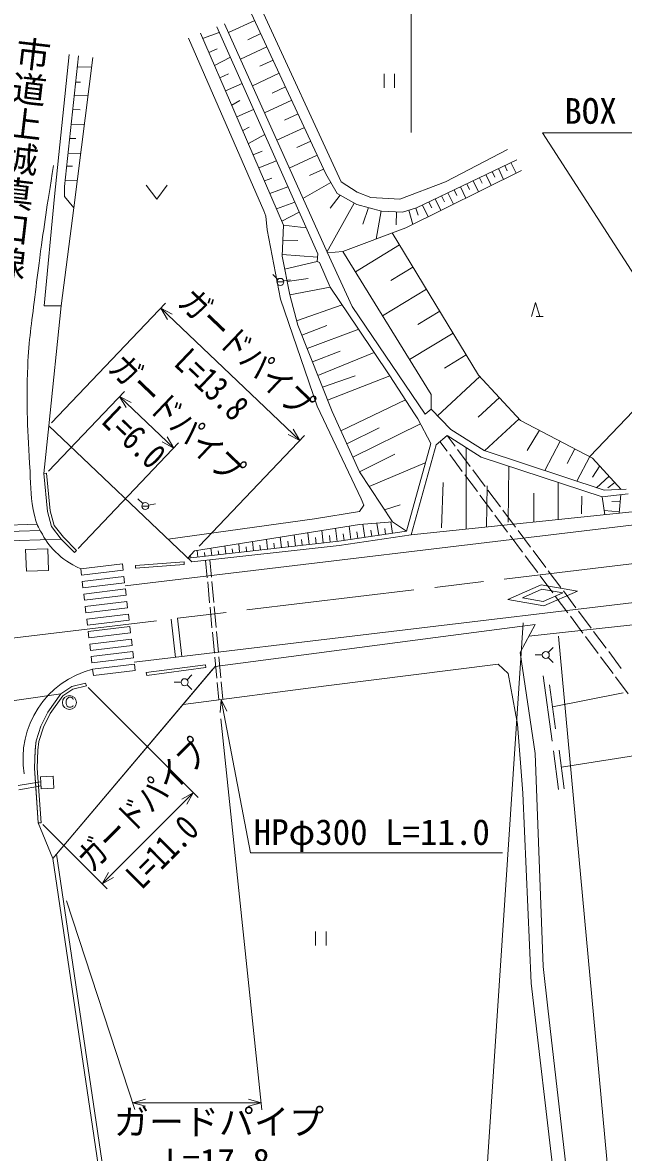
# Model space of a CAD drawing. Units: millimetres, scale not verified. Extents: x 40000 to 680000, y 20000 to 380000.
# Drawn here: x 498133 to 541020, y 258945 to 339564 of the extents above; entities that cross this region are included whole.
import ezdxf
from ezdxf.enums import TextEntityAlignment as Align

# ---------------------------------------------------------------- set-up
doc = ezdxf.new("R2010")
doc.units = ezdxf.units.MM
doc.header["$LTSCALE"] = 1000
doc.linetypes.add('CHAIN', pattern=[18.5, 12, -1.5, 3.5, -1.5])
for name, color, linetype, lineweight in [('M-BGD', 7, 'Continuous', 13), ('M-BMK', 2, 'CHAIN', 13), ('M-BMK-OTRS', 5, 'Continuous', 13), ('M-STR-HTXT', 7, 'Continuous', 13), ('M-STR-STRC', 7, 'Continuous', 13), ('M-WORK', 1, 'Continuous', 13)]:
    doc.layers.add(name, color=color, linetype=linetype, lineweight=lineweight)
doc.styles.add('@ＭＳ ゴシック', font='')
doc.styles.add('ＭＳ ゴシック', font='')
doc.styles.get('@ＭＳ ゴシック').set_extended_font_data('@MS Gothic')
doc.styles.get('ＭＳ ゴシック').set_extended_font_data('MS Gothic')

msp = doc.modelspace()

# ---------------------------------------------------------------- linework, layer by layer
at = {"layer": 'M-BGD'}
for p, q in [((514460, 340247), (519775, 328782)), ((512545, 339486), (519887, 323126)), ((514706, 339717), (512831, 338849)), ((510821, 338801), (513293, 333156)), ((510985, 338426), (512173, 338867)), ((511995, 339268), (519201, 323061)), ((515140, 338780), (514203, 338346)), ((515575, 337843), (513677, 336963)), ((501452, 337280), (500421, 327150)), ((502114, 337204), (501127, 327873)), ((503155, 337084), (501786, 326338)), ((511424, 337422), (512020, 337695)), ((511832, 336492), (512962, 337092)), ((502029, 336405), (503067, 336388)), ((516015, 336894), (515066, 336454)), ((512208, 335633), (512833, 335905)), ((516454, 335946), (514534, 335055)), ((523942, 335912), (523942, 334912)), ((524692, 334912), (524692, 335912)), ((501915, 335322), (502273, 335313)), ((512614, 334705), (513797, 335214)), ((516899, 334985), (515939, 334540)), ((501812, 334351), (502806, 334342)), ((513062, 333683), (513640, 334015)), ((517345, 334025), (515400, 333124)), ((501708, 333373), (502247, 333347)), ((513293, 333156), (516767, 325102)), ((513433, 332831), (514622, 333359)), ((517795, 333053), (516823, 332602)), ((501597, 332321), (502544, 332286)), ((513847, 331871), (514295, 332095)), ((514248, 330941), (515416, 331574)), ((518246, 332081), (516278, 331169)), ((501488, 331290), (501943, 331288)), ((501943, 331288), (501488, 331290)), ((518702, 331097), (517718, 330641)), ((501379, 330256), (502282, 330227)), ((514598, 330129), (515228, 330381)), ((519158, 330113), (517166, 329189)), ((526261, 326338), (533406, 329783)), ((501280, 329326), (501691, 329322)), ((514996, 329208), (516246, 329707)), ((519620, 329117), (518624, 328655)), ((525479, 324908), (533748, 329017)), ((531644, 328933), (531832, 328543)), ((532094, 329150), (532466, 328380)), ((532545, 329367), (532730, 328982)), ((532995, 329584), (533361, 328825)), ((501171, 328294), (502033, 328274)), ((515398, 328275), (515934, 328465)), ((520139, 328151), (518148, 327002)), ((519775, 328782), (520594, 327362)), ((530293, 328282), (530675, 327490)), ((530743, 328499), (530934, 328103)), ((531194, 328716), (531570, 327935)), ((501127, 327873), (501127, 327150)), ((506963, 327964), (507713, 326964)), ((507713, 326964), (508463, 327964)), ((515790, 327366), (517078, 327836)), ((520594, 327362), (521981, 326590)), ((528491, 327413), (528883, 326600)), ((528941, 327631), (529138, 327224)), ((529392, 327848), (529779, 327045)), ((529842, 328065), (530036, 327663)), ((501786, 326338), (501127, 327150)), ((516262, 326272), (517560, 326752)), ((521807, 326687), (519860, 323187)), ((520802, 327246), (520089, 326331)), ((521981, 326590), (523759, 326120)), ((526689, 326545), (527092, 325709)), ((527140, 326762), (527341, 326344)), ((527590, 326979), (527988, 326155)), ((528041, 327196), (528239, 326784)), ((516639, 325397), (517880, 326033)), ((522814, 326370), (522425, 325188)), ((523724, 326129), (523360, 324121)), ((523759, 326120), (525254, 326048)), ((524830, 326068), (524790, 325138)), ((525254, 326048), (526261, 326338)), ((525706, 326178), (525998, 325166)), ((526212, 326324), (526358, 325818)), ((516767, 325102), (516654, 322889)), ((516767, 325102), (518373, 324925)), ((520984, 323240), (525479, 324908)), ((530678, 314409), (524524, 324553)), ((516710, 323986), (517772, 324011)), ((525042, 323698), (521885, 321783)), ((516654, 322889), (517207, 320133)), ((516660, 323019), (519179, 322817)), ((516839, 321963), (519151, 322506)), ((519201, 323061), (519151, 322506)), ((519151, 322506), (519338, 322447)), ((519887, 323126), (520984, 323240)), ((521654, 319318), (519887, 323126)), ((519338, 322447), (520094, 320682)), ((526000, 322119), (524421, 321162)), ((516353, 321237), (515999, 321590)), ((516282, 321063), (516782, 321063)), ((516773, 321129), (517266, 321213)), ((517013, 321098), (518516, 321301)), ((517207, 320133), (520094, 320682)), ((517207, 320133), (517774, 317978)), ((520094, 320682), (522073, 317757)), ((526958, 320541), (523827, 318641)), ((517696, 318275), (520937, 319436)), ((526881, 311627), (521654, 319318)), ((534454, 318598), (534754, 319598)), ((534754, 319598), (535054, 318598)), ((527908, 318975), (526342, 318025)), ((535304, 318598), (534804, 318598)), ((517774, 317978), (520232, 311814)), ((518060, 317260), (519848, 317948)), ((518441, 316306), (522125, 317680)), ((522073, 317757), (524342, 314354)), ((528858, 317410), (525753, 315526)), ((518821, 315353), (520806, 316124)), ((519204, 314391), (523231, 316021)), ((529799, 315857), (528247, 314916)), ((519537, 313556), (521865, 314359)), ((519907, 312628), (524342, 314354)), ((524342, 314354), (526110, 311655)), ((530761, 314320), (527741, 311513)), ((533679, 311182), (530678, 314409)), ((532164, 312811), (530655, 311407)), ((520861, 310427), (525464, 312641)), ((520232, 311814), (522189, 307498)), ((526110, 311655), (526346, 311290)), ((527264, 309536), (526346, 311290)), ((527295, 311974), (526881, 311627)), ((528699, 310525), (527295, 311974)), ((533568, 311301), (531110, 309016)), ((510217, 301081), (500007, 310802)), ((521280, 309502), (523579, 310639)), ((521709, 308558), (526530, 310938)), ((531088, 309023), (528699, 310525)), ((538821, 308493), (533679, 311182)), ((535022, 310480), (534146, 309028)), ((528433, 310102), (527649, 309430)), ((530873, 308567), (528433, 310102)), ((536509, 309702), (535407, 307596)), ((522189, 307498), (524714, 308773)), ((525532, 303263), (527264, 309536)), ((525877, 303010), (527649, 309430)), ((529803, 303417), (529804, 309240)), ((539657, 306192), (531088, 309023)), ((537562, 309151), (537011, 308098)), ((522868, 306468), (526879, 308144)), ((539500, 305717), (530873, 308567)), ((538615, 308601), (537694, 306840)), ((540852, 306250), (538821, 308493)), ((499839, 307410), (499640, 307391)), ((499904, 304686), (499640, 307391)), ((500101, 304723), (499839, 307410)), ((522189, 307498), (524534, 303943)), ((532790, 303908), (532839, 307918)), ((539331, 307929), (538807, 307138)), ((539998, 307193), (539097, 306377)), ((528025, 303505), (528148, 306759)), ((531256, 303568), (531304, 306513)), ((536362, 304098), (536369, 306752)), ((540406, 306742), (539908, 306366)), ((506708, 305239), (506354, 305592)), ((534620, 303917), (534621, 305994)), ((538039, 304501), (538047, 305763)), ((539689, 304443), (539500, 305717)), ((540720, 304550), (540840, 305880)), ((506637, 305064), (507137, 305064)), ((507128, 305131), (507621, 305215)), ((523975, 304791), (525078, 305165)), ((549400, 305451), (525877, 303010)), ((540730, 304657), (539643, 304755)), ((540793, 305356), (540185, 305388)), ((500206, 303596), (499904, 304686)), ((500388, 303687), (500101, 304723)), ((524534, 303943), (522189, 303754)), ((524542, 303118), (524423, 303935)), ((525532, 303263), (524534, 303943)), ((499169, 303764), (495491, 303638)), ((499386, 303322), (495506, 303189)), ((500893, 302707), (500206, 303596)), ((501044, 302839), (500388, 303687)), ((522189, 303754), (510410, 301875)), ((518596, 302322), (518501, 303166)), ((519590, 302434), (519490, 303324)), ((520584, 302545), (520479, 303481)), ((520701, 302558), (525532, 303263)), ((521574, 302685), (521435, 303634)), ((522068, 302758), (522000, 303229)), ((522563, 302830), (522425, 303773)), ((523058, 302902), (522994, 303342)), ((523553, 302974), (523424, 303854)), ((524047, 303046), (523988, 303454)), ((501833, 301759), (500893, 302707)), ((501975, 301900), (501044, 302839)), ((509933, 301351), (520701, 302558)), ((513627, 301765), (513559, 302377)), ((514621, 301877), (514547, 302535)), ((515615, 301988), (515536, 302693)), ((516112, 302044), (516069, 302419)), ((516608, 302099), (516524, 302850)), ((517105, 302155), (517061, 302554)), ((517602, 302211), (517513, 303008)), ((518099, 302267), (518052, 302688)), ((519093, 302378), (519043, 302823)), ((520087, 302489), (520034, 302958)), ((520739, 302261), (525877, 303010)), ((521079, 302613), (521010, 303088)), ((498349, 301959), (499936, 302015)), ((498403, 300415), (498349, 301959)), ((499936, 302015), (499991, 300470)), ((501833, 301759), (501975, 301900)), ((510410, 301875), (509933, 301351)), ((510149, 301375), (510128, 301565)), ((510217, 301081), (520739, 302261)), ((510646, 301431), (510593, 301904)), ((511143, 301487), (511114, 301746)), ((511640, 301543), (511581, 302062)), ((512136, 301598), (512105, 301881)), ((512633, 301654), (512570, 302219)), ((513130, 301710), (513096, 302015)), ((514124, 301821), (514087, 302150)), ((515118, 301932), (515078, 302285)), ((502279, 300578), (505257, 300935)), ((505311, 300488), (505257, 300935)), ((509660, 301090), (506182, 300833)), ((506197, 300634), (506182, 300833)), ((509674, 300891), (506197, 300634)), ((509674, 300891), (509660, 301090)), ((511199, 301191), (511316, 299951)), ((511614, 299987), (511497, 301225)), ((499991, 300470), (498403, 300415)), ((502332, 300132), (502279, 300578)), ((502332, 300132), (505311, 300488)), ((502386, 299685), (505364, 300042)), ((505418, 299595), (505364, 300042)), ((502439, 299238), (502386, 299685)), ((502439, 299238), (505418, 299595)), ((502493, 298791), (505472, 299148)), ((505525, 298701), (505472, 299148)), ((511344, 299653), (511484, 298159)), ((511782, 298195), (511642, 299689)), ((502546, 298344), (502493, 298791)), ((502546, 298344), (505525, 298701)), ((502600, 297898), (505579, 298254)), ((502653, 297451), (502600, 297898)), ((502653, 297451), (505632, 297808)), ((505632, 297808), (505579, 298254)), ((511512, 297860), (511652, 296367)), ((511950, 296403), (511810, 297897)), ((502707, 297004), (505686, 297361)), ((502760, 296557), (502707, 297004)), ((502760, 296557), (505739, 296914)), ((505739, 296914), (505686, 297361)), ((509051, 294271), (508743, 297003)), ((509498, 294324), (509190, 297057)), ((502814, 296110), (505793, 296467)), ((502867, 295664), (502814, 296110)), ((502867, 295664), (505846, 296020)), ((505846, 296020), (505793, 296467)), ((511681, 296068), (511821, 294575)), ((512119, 294611), (511978, 296105)), ((527603, 295693), (534716, 296625)), ((533654, 294624), (534716, 296625)), ((502921, 295217), (505900, 295574)), ((502974, 294770), (502921, 295217)), ((502974, 294770), (505953, 295127)), ((505953, 295127), (505900, 295574)), ((511888, 293623), (527603, 295693)), ((503028, 294323), (506007, 294680)), ((503081, 293876), (503028, 294323)), ((506060, 294233), (506007, 294680)), ((511849, 294276), (511989, 292783)), ((512287, 292819), (512147, 294312)), ((534732, 287420), (533654, 294624)), ((500291, 279913), (511888, 293623)), ((503081, 293876), (506060, 294233)), ((503135, 293430), (506114, 293786)), ((506167, 293339), (506114, 293786)), ((506964, 293182), (511191, 293736)), ((506990, 292984), (511217, 293537)), ((511217, 293537), (511191, 293736)), ((511675, 293371), (500291, 279913)), ((503188, 292983), (503135, 293430)), ((503188, 292983), (506167, 293339)), ((506990, 292984), (506964, 293182)), ((510225, 293027), (509871, 292673)), ((500863, 291679), (501642, 292180)), ((501003, 291532), (501721, 291993)), ((501642, 292180), (502624, 292417)), ((501721, 291993), (502702, 292231)), ((502702, 292231), (502624, 292417)), ((508945, 292497), (509445, 292497)), ((509871, 292320), (510225, 291966)), ((512017, 292484), (512134, 291244)), ((512431, 291283), (512315, 292520)), ((499923, 290371), (500863, 291679)), ((500096, 290268), (501003, 291532)), ((501244, 291145), (501270, 291255)), ((501244, 290980), (501244, 291145)), ((501270, 291255), (501297, 291288)), ((501297, 291288), (501355, 291366)), ((501355, 291366), (501432, 291419)), ((501432, 291419), (501572, 291420)), ((501572, 291420), (501653, 291394)), ((501653, 291394), (501708, 291339)), ((501708, 291339), (501737, 291255)), ((499438, 289366), (499923, 290371)), ((499624, 289292), (500096, 290268)), ((501268, 290874), (501244, 290980)), ((501324, 290790), (501268, 290874)), ((501377, 290736), (501324, 290790)), ((501436, 290708), (501377, 290736)), ((501573, 290708), (501436, 290708)), ((501654, 290734), (501573, 290708)), ((501709, 290791), (501654, 290734)), ((501734, 290842), (501709, 290791)), ((499095, 288308), (499438, 289366)), ((499292, 288266), (499624, 289292)), ((499028, 287672), (499095, 288308)), ((499228, 287658), (499292, 288266)), ((498980, 286359), (499028, 287672)), ((499180, 286363), (499228, 287658)), ((535285, 272212), (534732, 287420)), ((499256, 282459), (498980, 286359)), ((499456, 282473), (499180, 286363)), ((499436, 285398), (497817, 285127)), ((500325, 285790), (499419, 285745)), ((499419, 285745), (499462, 284883)), ((500367, 284927), (500325, 285790)), ((499451, 285096), (497853, 284829)), ((499462, 284883), (500367, 284927)), ((499456, 282473), (499256, 282459)), ((500291, 279913), (503634, 257422)), ((500548, 280218), (503894, 257714)), ((519044, 274713), (519044, 273713)), ((519794, 273713), (519794, 274713)), ((535631, 269237), (535285, 272212)), ((537002, 257237), (535631, 269237))]:
    msp.add_line(p, q, dxfattribs=at)
for points in [[(515177, 340532), (520872, 328210), (522006, 327454), (522989, 327076), (525069, 326962), (528321, 328210), (532746, 330517)], [(509974, 338465), (515342, 326130), (515497, 325750)], [(500421, 327150), (499663, 319354), (500897, 319351)], [(500007, 310802), (500897, 319351), (501786, 326338)], [(508521, 302696), (518963, 304146), (522177, 304676), (522480, 305129), (522291, 305583), (519162, 312192), (516552, 319830), (515597, 324767), (515497, 325750)], [(527295, 311974), (527296, 313031), (520984, 323240)], [(537733, 298997), (535160, 299438), (532770, 298391)], [(537733, 298997), (535342, 297949), (532770, 298391)], [(509595, 290912), (519805, 292247), (532084, 293782), (532788, 293127), (533455, 289511), (533839, 284579), (534446, 271014), (536084, 257000)]]:
    msp.add_lwpolyline(points, dxfattribs=at)
msp.add_lwpolyline([(536696, 298870), (535198, 299127), (533806, 298517), (535304, 298260)], close=True, dxfattribs=at)
for centre, radius in [((516532, 321063), 250), ((506887, 305064), 250), ((509695, 292497), 250), ((501476, 291050), 500), ((501476, 291050), 500)]:
    msp.add_circle(centre, radius, dxfattribs=at)
at = {"layer": 'M-BMK'}
msp.add_line((562799, 303477), (440302, 288807), dxfattribs=at)
at = {"layer": 'M-BMK-OTRS'}
for points in [[(500007, 310802), (499640, 307391), (499904, 304686), (500206, 303596), (500893, 302707), (490364, 302368)], [(500291, 279913), (499256, 282459), (499074, 285033), (499052, 285334), (498980, 286359), (499025, 287595), (499077, 288137), (499095, 288308), (499438, 289366), (499923, 290371), (500863, 291679), (489950, 290095)]]:
    msp.add_lwpolyline(points, dxfattribs=at)
at = {"layer": 'M-STR-HTXT'}
for p, q in [((525877, 331720), (525877, 344612)), ((553591, 303217), (535253, 331709)), ((535253, 331709), (559370, 331709)), ((500199, 311004), (508340, 319553)), ((507995, 319191), (517917, 309744)), ((507995, 319191), (508474, 318390)), ((507995, 319191), (508819, 318752)), ((499972, 307550), (505401, 313252)), ((505056, 312890), (508929, 309203)), ((505056, 312890), (505536, 312089)), ((505056, 312890), (505880, 312451)), ((517917, 309744), (517438, 310546)), ((508929, 309203), (508104, 309643)), ((508929, 309203), (508449, 310005)), ((510741, 302207), (518262, 310106)), ((517917, 309744), (517093, 310184)), ((502097, 302029), (509273, 309566)), ((540250, 254028), (536382, 295781)), ((502815, 292120), (510674, 284261)), ((512305, 291267), (512228, 290336)), ((512305, 291267), (514393, 280320)), ((512305, 291267), (512719, 290429)), ((512279, 289893), (515207, 261995)), ((503818, 278112), (510320, 284614)), ((510320, 284614), (509507, 284155)), ((510320, 284614), (509861, 283801)), ((499580, 282349), (504171, 277758)), ((514393, 280320), (532395, 280320)), ((503818, 278112), (504277, 278925)), ((503818, 278112), (504631, 278571)), ((501277, 276899), (506150, 262017)), ((505995, 262493), (506895, 262743)), ((505995, 262493), (515155, 262493)), ((505995, 262493), (506895, 262243)), ((515155, 262493), (514255, 262743)), ((515155, 262493), (514255, 262243))]:
    msp.add_line(p, q, dxfattribs=at)
at = {"layer": 'M-STR-STRC'}
for p, q in [((563563, 306338), (505444, 299378)), ((564021, 300854), (506098, 293917)), ((533871, 296738), (531114, 255277))]:
    msp.add_line(p, q, dxfattribs=at)
msp.add_arc((504759, 287037), 6596, 104.25291, 189.4694, dxfattribs=at)
msp.add_open_spline([(502279, 300578), (501429, 301031), (501069, 301197), (500474, 301808), (499983, 302312), (499766, 302656), (499417, 303267), (499184, 303676), (499085, 303932), (498981, 304391), (498705, 305606), (498733, 306321), (498662, 307565), (498496, 310484), (498394, 312126), (498502, 315048), (498573, 316976), (498785, 318046), (499002, 319963), (499127, 321066), (499215, 321682), (499360, 322782), (499701, 325363), (499841, 326184), (500333, 329374)], degree=3, knots=[0, 0, 0, 0, 1, 1, 1, 2, 2, 2, 3, 3, 3, 4, 4, 4, 5, 5, 5, 6, 6, 6, 7, 7, 7, 8, 8, 8, 8], dxfattribs=at)
at = {"layer": 'M-WORK'}
for p, q in [((538615, 308601), (542238, 312385)), ((527928, 309669), (528442, 308980)), ((529007, 309335), (528433, 310102)), ((530085, 307894), (529186, 309095)), ((528622, 308739), (529519, 307537)), ((529698, 307297), (530595, 306095)), ((531163, 306453), (530265, 307654)), ((530775, 305854), (531672, 304652)), ((532242, 305012), (531343, 306212)), ((539500, 305717), (541351, 305942)), ((539657, 306192), (541211, 306267)), ((533320, 303570), (532422, 304771)), ((531851, 304412), (532748, 303209)), ((534399, 302129), (533500, 303330)), ((532928, 302969), (533825, 301767)), ((534004, 301526), (534901, 300324)), ((535477, 300688), (534579, 301889)), ((535081, 300084), (535978, 298882)), ((536556, 299247), (535657, 300448)), ((564167, 299106), (534263, 295771)), ((536157, 298641), (537054, 297439)), ((537634, 297806), (536735, 299007)), ((538713, 296365), (537814, 297565)), ((537234, 297199), (538131, 295996)), ((539791, 294923), (538892, 296124)), ((538310, 295756), (539207, 294554)), ((534732, 294439), (535232, 294439)), ((536013, 294969), (535659, 294616)), ((535659, 294262), (536013, 293908)), ((539387, 294313), (540284, 293111)), ((540869, 293482), (539971, 294683)), ((535284, 292953), (535937, 288291)), ((540463, 292871), (541360, 291669)), ((535738, 292317), (536180, 289165)), ((535960, 290735), (540992, 291746)), ((536377, 284832), (536025, 287600)), ((536798, 284886), (536446, 287654)), ((536600, 286442), (544061, 287620))]:
    msp.add_line(p, q, dxfattribs=at)
msp.add_circle((535482, 294439), 250, dxfattribs=at)

# ---------------------------------------------------------------- texts
at = {"layer": 'M-BGD', "style": '@ＭＳ ゴシック'}
msp.add_text('市道上城真口線', height=1833, rotation=263.272, dxfattribs=at).set_placement((499006, 338559), align=Align.MIDDLE_LEFT)
at = {"layer": 'M-STR-HTXT', "style": 'ＭＳ ゴシック'}
for s, p in [('BOX W=2.50 H=2.80', (536806, 331794)), ('HPφ300 L=11.0', (514629, 280338))]:
    msp.add_text(s, height=1833, dxfattribs=at).set_placement(p, align=Align.BOTTOM_LEFT)
at = {"layer": 'M-STR-HTXT', "style": 'ＭＳ ゴシック', "width": 0.8}
for rotation, p in [(316.406, (508742, 319101)), (316.406, (503768, 314413)), (45, (503464, 278465))]:
    msp.add_text('ガードパイプ', height=1833, rotation=rotation, dxfattribs=at).set_placement(p, align=Align.BOTTOM_LEFT)
for s, rotation, p in [('L=13.8', 316.406, (510107, 316490)), ('L=6.0', 316.406, (504914, 312369)), ('L=11.0', 45, (505320, 278923))]:
    msp.add_text(s, height=1833, rotation=rotation, dxfattribs=at).set_placement(p, align=Align.TOP_LEFT)
at = {"layer": 'M-STR-HTXT', "style": 'ＭＳ ゴシック'}
for s, p in [('ガードパイプ', (504654, 262043)), ('L=17.8', (508305, 259217))]:
    msp.add_text(s, height=1833, dxfattribs=at).set_placement(p, align=Align.TOP_LEFT)

doc.saveas('drawing.dxf')
